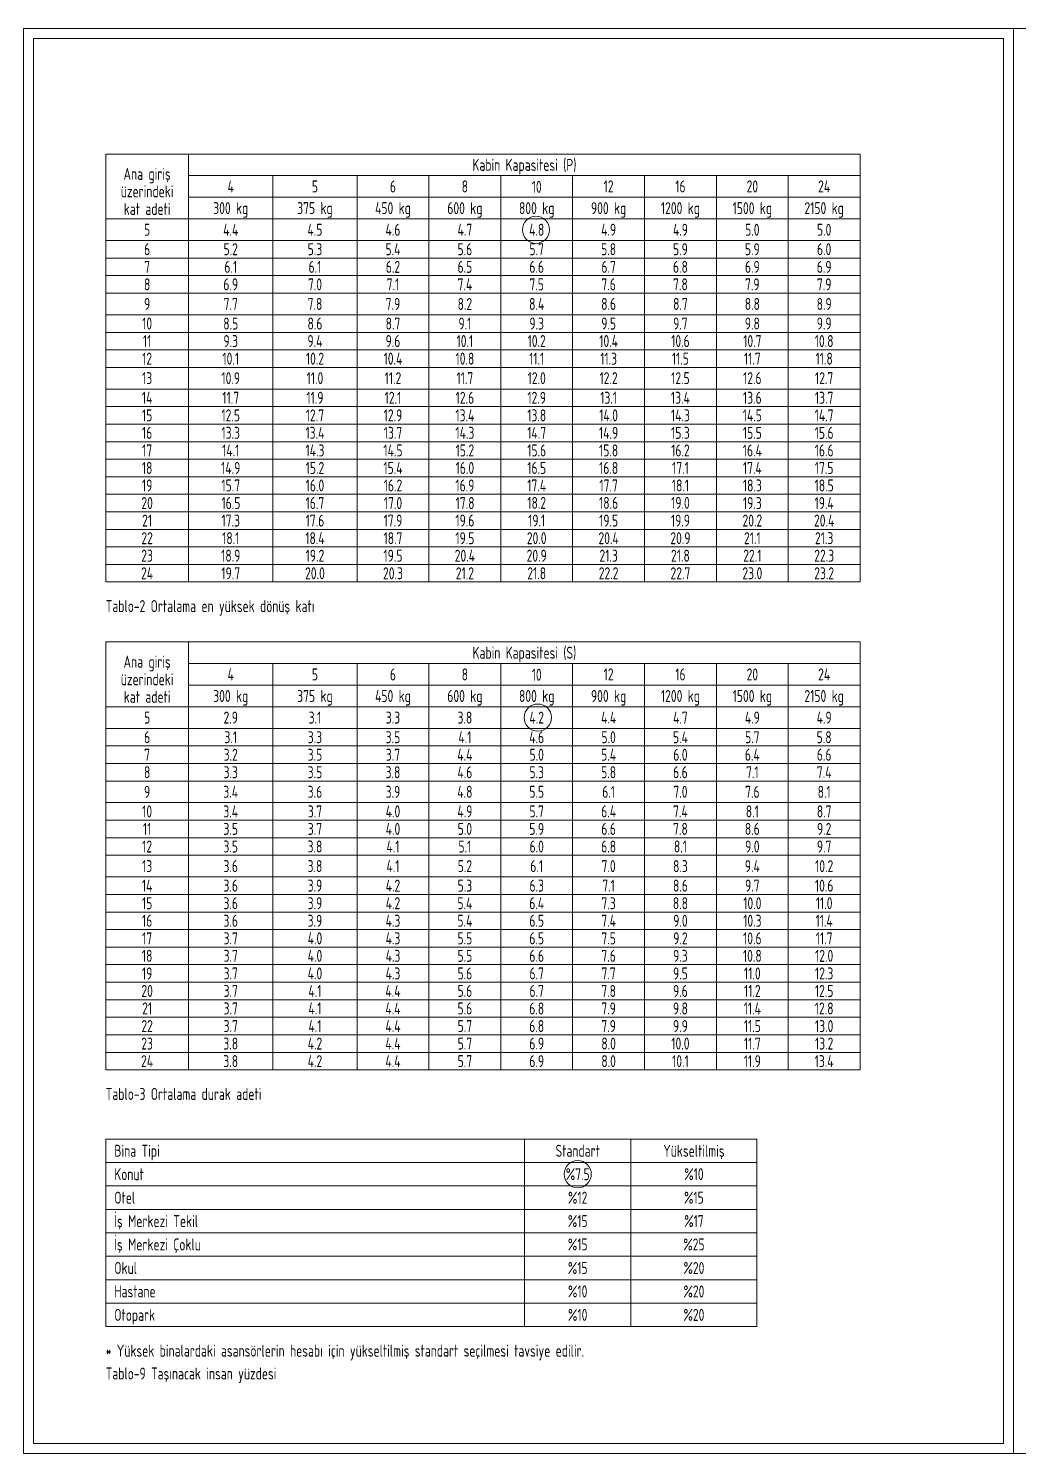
# Model space of a CAD drawing. Extents: x 190767 to 199252, y -247561 to -244711.
# Drawn here: x 194619 to 195609, y -246131 to -244711 of the extents above; entities that cross this region are included whole.
import ezdxf
from ezdxf.enums import TextEntityAlignment as Align

# ---------------------------------------------------------------- set-up
doc = ezdxf.new("R2010")
doc.units = 0
doc.header["$MEASUREMENT"] = 0
doc.layers.add('YAZI', color=7, linetype='CONTINUOUS')
doc.layers.add('YAZI1', color=240, linetype='CONTINUOUS')
doc.styles.add('style4', font='isocpeur.ttf', dxfattribs={"height": 8})

msp = doc.modelspace()

# ---------------------------------------------------------------- linework, layer by layer
at = {"layer": 'YAZI', "color": 2, "lineweight": 15}
for centre in [(195126.7, -244912.6), (195128.5, -245400.4), (195168.4, -245856.9)]:
    msp.add_circle(centre, 13.6, dxfattribs=at)
at = {"layer": 'YAZI1', "color": 2, "linetype": 'Continuous', "lineweight": 15}
for points in [[(194614.2, -246136.3), (195604.2, -246136.3), (195604.2, -244711.3), (194614.2, -244711.3)], [(194624.2, -246126.3), (195594.2, -246126.3), (195594.2, -244721.3), (194624.2, -244721.3)], [(195604.2, -246136.3), (196594.2, -246136.3), (196594.2, -244711.3), (195604.2, -244711.3)]]:
    msp.add_lwpolyline(points, close=True, dxfattribs=at)
for points in [[(194696.5, -244836.9), (195450.8, -244836.9), (195450.8, -245264.8)], [(194696.5, -244836.9), (194696.5, -245264.8), (195450.8, -245264.8)], [(194779.3, -244836.9), (194779.3, -245264.8)], [(194779.3, -244858.5), (195450.8, -244858.5)], [(194863.6, -244858.5), (194863.6, -245264.8)], [(194947.8, -244858.5), (194947.8, -245264.8)], [(195019.6, -244858.5), (195019.6, -245264.8)], [(195091.5, -244858.5), (195091.5, -245264.8)], [(195163.3, -244859.2), (195163.3, -245264.8)], [(195235.2, -244858.5), (195235.2, -245264.8)], [(195307.1, -244858.5), (195307.1, -245264.8)], [(195378.9, -244858.5), (195378.9, -245264.8)], [(194779.3, -244880.1), (195450.8, -244880.1)], [(194696.5, -244901.8), (195450.8, -244901.8)], [(194696.5, -244923.4), (195450.8, -244923.4)], [(194696.5, -244940.9), (195450.8, -244940.9)], [(194696.5, -244958.5), (195450.8, -244958.5)], [(194696.5, -244976), (195450.8, -244976)], [(194696.5, -244997.6), (195450.8, -244997.6)], [(194696.5, -245015.2), (195450.8, -245015.2)], [(194696.5, -245032.7), (195450.8, -245032.7)], [(194696.5, -245050.2), (195450.8, -245050.2)], [(194696.5, -245071.9), (195450.8, -245071.9)], [(194696.5, -245089.4), (195450.8, -245089.4)], [(194696.5, -245106.9), (195450.8, -245106.9)], [(194696.5, -245124.5), (195450.8, -245124.5)], [(194696.5, -245142), (195450.8, -245142)], [(194696.5, -245159.6), (195450.8, -245159.6)], [(194696.5, -245177.1), (195450.8, -245177.1)], [(194696.5, -245194.7), (195450.8, -245194.7)], [(194696.5, -245212.2), (195450.8, -245212.2)], [(194696.5, -245229.7), (195450.8, -245229.7)], [(194696.5, -245247.3), (195450.8, -245247.3)], [(194696.5, -245324.7), (195450.8, -245324.7), (195450.8, -245752.6)], [(194696.5, -245324.7), (194696.5, -245752.6), (195450.8, -245752.6)], [(194779.3, -245324.7), (194779.3, -245752.6)], [(194779.3, -245346.3), (195450.8, -245346.3)], [(194863.6, -245346.3), (194863.6, -245752.6)], [(194947.8, -245346.3), (194947.8, -245752.6)], [(195019.6, -245346.3), (195019.6, -245752.6)], [(195091.5, -245346.3), (195091.5, -245752.6)], [(195163.3, -245347), (195163.3, -245752.6)], [(195235.2, -245346.3), (195235.2, -245752.6)], [(195307.1, -245346.3), (195307.1, -245752.6)], [(195378.9, -245346.3), (195378.9, -245752.6)], [(194779.3, -245368), (195450.8, -245368)], [(194696.5, -245389.6), (195450.8, -245389.6)], [(194696.5, -245411.2), (195450.8, -245411.2)], [(194696.5, -245428.7), (195450.8, -245428.7)], [(194696.5, -245446.3), (195450.8, -245446.3)], [(194696.5, -245463.8), (195450.8, -245463.8)], [(194696.5, -245485.4), (195450.8, -245485.4)], [(194696.5, -245503), (195450.8, -245503)], [(194696.5, -245520.5), (195450.8, -245520.5)], [(194696.5, -245538.1), (195450.8, -245538.1)], [(194696.5, -245559.7), (195450.8, -245559.7)], [(194696.5, -245577.2), (195450.8, -245577.2)], [(194696.5, -245594.8), (195450.8, -245594.8)], [(194696.5, -245612.3), (195450.8, -245612.3)], [(194696.5, -245629.8), (195450.8, -245629.8)], [(194696.5, -245647.4), (195450.8, -245647.4)], [(194696.5, -245664.9), (195450.8, -245664.9)], [(194696.5, -245682.5), (195450.8, -245682.5)], [(194696.5, -245700), (195450.8, -245700)], [(194696.5, -245717.6), (195450.8, -245717.6)], [(194696.5, -245735.1), (195450.8, -245735.1)], [(195347.6, -245821.8), (194696.5, -245821.8), (194696.5, -246009.3)], [(195115.1, -245821.8), (195115.1, -246009.3)], [(195221.6, -245821.8), (195221.6, -246009.3)], [(195347.6, -245821.8), (195347.6, -246009.3)], [(194696.5, -245845.2), (195347.6, -245845.2)], [(194696.5, -245868.6), (195347.6, -245868.6)], [(194696.5, -245892.1), (195347.6, -245892.1)], [(194696.5, -245915.5), (195347.6, -245915.5)], [(194696.5, -245939), (195347.6, -245939)], [(194696.5, -245962.4), (195347.6, -245962.4)], [(194696.5, -245985.8), (195347.6, -245985.8)], [(194696.5, -246009.3), (195347.6, -246009.3)]]:
    msp.add_lwpolyline(points, dxfattribs=at)

# ---------------------------------------------------------------- texts
at = {"layer": 'YAZI1', "color": 2, "linetype": 'Continuous', "lineweight": 15, "style": 'style4', "width": 0.7}
for s, p in [('Kabin Kapasitesi (P)', (195115.1, -244847.7)), ('Ana giriş', (194737.9, -244856.7)), ('4', (194821.5, -244869.3)), ('5', (194905.7, -244869.3)), ('6', (194983.7, -244869.3)), ('8', (195055.6, -244869.3)), ('10', (195127.4, -244869.7)), ('12', (195199.3, -244869.3)), ('16', (195271.1, -244869.3)), ('20', (195343, -244869.3)), ('24', (195414.8, -244869.3)), ('üzerindeki', (194737.9, -244874.2)), ('kat adeti', (194737.9, -244891.8)), ('300 kg', (194821.5, -244891)), ('375 kg', (194905.7, -244891)), ('450 kg', (194983.7, -244891)), ('600 kg', (195055.6, -244891)), ('800 kg', (195127.4, -244891)), ('900 kg', (195199.3, -244891)), ('1200 kg', (195271.1, -244891)), ('1500 kg', (195343, -244891)), ('2150 kg', (195414.8, -244891)), ('5', (194737.9, -244912.6)), ('4.4', (194821.5, -244912.6)), ('4.5', (194905.7, -244912.6)), ('4.6', (194983.7, -244912.6)), ('4.7', (195055.6, -244912.6)), ('4.8', (195127.4, -244912.6)), ('4.9', (195199.3, -244912.6)), ('4.9', (195271.1, -244912.6)), ('5.0', (195343, -244912.6)), ('5.0', (195414.8, -244912.6)), ('6', (194737.9, -244932.1)), ('5.2', (194821.5, -244932.1)), ('5.3', (194905.7, -244932.1)), ('5.4', (194983.7, -244932.1)), ('5.6', (195055.6, -244932.1)), ('5.7', (195127.4, -244932.1)), ('5.8', (195199.3, -244932.1)), ('5.9', (195271.1, -244932.1)), ('5.9', (195343, -244932.1)), ('6.0', (195414.8, -244932.1)), ('7', (194737.9, -244949.7)), ('6.1', (194821.5, -244949.7)), ('6.1', (194905.7, -244949.7)), ('6.2', (194983.7, -244949.7)), ('6.5', (195055.6, -244949.7)), ('6.6', (195127.4, -244949.7)), ('6.7', (195199.3, -244949.7)), ('6.8', (195271.1, -244949.7)), ('6.9', (195343, -244949.7)), ('6.9', (195414.8, -244949.7)), ('8', (194737.9, -244967.2)), ('6.9', (194821.5, -244967.2)), ('7.0', (194905.7, -244967.2)), ('7.1', (194983.7, -244967.2)), ('7.4', (195055.6, -244967.2)), ('7.5', (195127.4, -244967.2)), ('7.6', (195199.3, -244967.2)), ('7.8', (195271.1, -244967.2)), ('7.9', (195343, -244967.2)), ('7.9', (195414.8, -244967.2)), ('9', (194737.9, -244986.8)), ('7.7', (194821.5, -244986.8)), ('7.8', (194905.7, -244986.8)), ('7.9', (194983.7, -244986.8)), ('8.2', (195055.6, -244986.8)), ('8.4', (195127.4, -244986.8)), ('8.6', (195199.3, -244986.8)), ('8.7', (195271.1, -244986.8)), ('8.8', (195343, -244986.8)), ('8.9', (195414.8, -244986.8)), ('10', (194737.9, -245006.4)), ('8.5', (194821.5, -245006.4)), ('8.6', (194905.7, -245006.4)), ('8.7', (194983.7, -245006.4)), ('9.1', (195055.6, -245006.4)), ('9.3', (195127.4, -245006.4)), ('9.5', (195199.3, -245006.4)), ('9.7', (195271.1, -245006.4)), ('9.8', (195343, -245006.4)), ('9.9', (195414.8, -245006.4)), ('11', (194737.9, -245023.9)), ('9.3', (194821.5, -245023.9)), ('9.4', (194905.7, -245023.9)), ('9.6', (194983.7, -245023.9)), ('10.1', (195055.6, -245023.9)), ('10.2', (195127.4, -245023.9)), ('10.4', (195199.3, -245023.9)), ('10.6', (195271.1, -245023.9)), ('10.7', (195343, -245023.9)), ('10.8', (195414.8, -245023.9)), ('12', (194737.9, -245041.5)), ('10.1', (194821.5, -245041.5)), ('10.2', (194905.7, -245041.5)), ('10.4', (194983.7, -245041.5)), ('10.8', (195055.6, -245041.5)), ('11.1', (195127.4, -245041.5)), ('11.3', (195199.3, -245041.5)), ('11.5', (195271.1, -245041.5)), ('11.7', (195343, -245041.5)), ('11.8', (195414.8, -245041.5)), ('13', (194737.9, -245061)), ('10.9', (194821.5, -245061)), ('11.0', (194905.7, -245061)), ('11.2', (194983.7, -245061)), ('11.7', (195055.6, -245061)), ('12.0', (195127.4, -245061)), ('12.2', (195199.3, -245061)), ('12.5', (195271.1, -245061)), ('12.6', (195343, -245061)), ('12.7', (195414.8, -245061)), ('14', (194737.9, -245080.6)), ('11.7', (194821.5, -245080.6)), ('11.9', (194905.7, -245080.6)), ('12.1', (194983.7, -245080.6)), ('12.6', (195055.6, -245080.6)), ('12.9', (195127.4, -245080.6)), ('13.1', (195199.3, -245080.6)), ('13.4', (195271.1, -245080.6)), ('13.6', (195343, -245080.6)), ('13.7', (195414.8, -245080.6)), ('15', (194737.9, -245098.2)), ('12.5', (194821.5, -245098.2)), ('12.7', (194905.7, -245098.2)), ('12.9', (194983.7, -245098.2)), ('13.4', (195055.6, -245098.2)), ('13.8', (195127.4, -245098.2)), ('14.0', (195199.3, -245098.2)), ('14.3', (195271.1, -245098.2)), ('14.5', (195343, -245098.2)), ('14.7', (195414.8, -245098.2)), ('16', (194737.9, -245115.7)), ('13.3', (194821.5, -245115.7)), ('13.4', (194905.7, -245115.7)), ('13.7', (194983.7, -245115.7)), ('14.3', (195055.6, -245115.7)), ('14.7', (195127.4, -245115.7)), ('14.9', (195199.3, -245115.7)), ('15.3', (195271.1, -245115.7)), ('15.5', (195343, -245115.7)), ('15.6', (195414.8, -245115.7)), ('17', (194737.9, -245133.3)), ('14.1', (194821.5, -245133.3)), ('14.3', (194905.7, -245133.3)), ('14.5', (194983.7, -245133.3)), ('15.2', (195055.6, -245133.3)), ('15.6', (195127.4, -245133.3)), ('15.8', (195199.3, -245133.3)), ('16.2', (195271.1, -245133.3)), ('16.4', (195343, -245133.3)), ('16.6', (195414.8, -245133.3)), ('18', (194737.9, -245150.8)), ('14.9', (194821.5, -245150.8)), ('15.2', (194905.7, -245150.8)), ('15.4', (194983.7, -245150.8)), ('16.0', (195055.6, -245150.8)), ('16.5', (195127.4, -245150.8)), ('16.8', (195199.3, -245150.8)), ('17.1', (195271.1, -245150.8)), ('17.4', (195343, -245150.8)), ('17.5', (195414.8, -245150.8)), ('19', (194737.9, -245168.3)), ('15.7', (194821.5, -245168.3)), ('16.0', (194905.7, -245168.3)), ('16.2', (194983.7, -245168.3)), ('16.9', (195055.6, -245168.3)), ('17.4', (195127.4, -245168.3)), ('17.7', (195199.3, -245168.3)), ('18.1', (195271.1, -245168.3)), ('18.3', (195343, -245168.3)), ('18.5', (195414.8, -245168.3)), ('20', (194737.9, -245185.9)), ('16.5', (194821.7, -245185.9)), ('16.7', (194905.7, -245185.9)), ('17.0', (194983.7, -245185.9)), ('17.8', (195055.8, -245185.9)), ('18.2', (195127.4, -245185.7)), ('18.6', (195199.3, -245185.7)), ('19.0', (195271.1, -245185.7)), ('19.3', (195343, -245185.9)), ('19.4', (195414.8, -245185.9)), ('21', (194737.9, -245203.4)), ('17.3', (194821.5, -245203.4)), ('17.6', (194905.7, -245203.4)), ('17.9', (194983.7, -245203.4)), ('19.6', (195055.6, -245203.4)), ('19.1', (195127.4, -245203.4)), ('19.5', (195199.3, -245203.4)), ('19.9', (195271.1, -245203.4)), ('20.2', (195343, -245203.4)), ('20.4', (195414.8, -245203.4)), ('22', (194737.9, -245221)), ('18.1', (194821.5, -245221)), ('18.4', (194905.7, -245221)), ('18.7', (194983.7, -245221)), ('19.5', (195055.6, -245221)), ('20.0', (195127.4, -245221)), ('20.4', (195199.3, -245221)), ('20.9', (195271.1, -245221)), ('21.1', (195343, -245221)), ('21.3', (195414.8, -245221)), ('23', (194737.9, -245238.5)), ('18.9', (194821.5, -245238.5)), ('19.2', (194905.7, -245238.5)), ('19.5', (194983.7, -245238.5)), ('20.4', (195055.6, -245238.5)), ('20.9', (195127.4, -245238.5)), ('21.3', (195199.3, -245238.5)), ('21.8', (195271.1, -245238.5)), ('22.1', (195343, -245238.5)), ('22.3', (195414.8, -245238.5)), ('24', (194737.9, -245256.1)), ('19.7', (194821.5, -245256.1)), ('20.0', (194905.7, -245256.1)), ('20.3', (194983.7, -245256.1)), ('21.2', (195055.6, -245256.1)), ('21.8', (195127.4, -245256.1)), ('22.2', (195199.3, -245256.1)), ('22.7', (195271.1, -245256.1)), ('23.0', (195343, -245256.1)), ('23.2', (195414.8, -245256.1)), ('Kabin Kapasitesi (S)', (195115.1, -245335.5)), ('Ana giriş', (194737.9, -245344.5)), ('üzerindeki', (194737.9, -245362.1)), ('4', (194821.5, -245357.2)), ('5', (194905.7, -245357.2)), ('6', (194983.7, -245357.2)), ('8', (195055.6, -245357.2)), ('10', (195127.4, -245357.5)), ('12', (195199.3, -245357.2)), ('16', (195271.1, -245357.2)), ('20', (195343, -245357.2)), ('24', (195414.8, -245357.2)), ('kat adeti', (194737.9, -245379.6)), ('300 kg', (194821.5, -245378.8)), ('375 kg', (194905.7, -245378.8)), ('450 kg', (194983.7, -245378.8)), ('600 kg', (195055.6, -245378.8)), ('800 kg', (195127.4, -245378.8)), ('900 kg', (195199.3, -245378.8)), ('1200 kg', (195271.1, -245378.8)), ('1500 kg', (195343, -245378.8)), ('2150 kg', (195414.8, -245378.8)), ('5', (194737.9, -245400.4)), ('2.9', (194821.5, -245400.4)), ('3.1', (194905.7, -245400.4)), ('3.3', (194983.7, -245400.4)), ('3.8', (195055.6, -245400.4)), ('4.2', (195127.4, -245400.4)), ('4.4', (195199.3, -245400.4)), ('4.7', (195271.1, -245400.4)), ('4.9', (195343, -245400.4)), ('4.9', (195414.8, -245400.4)), ('6', (194737.9, -245420)), ('3.1', (194821.5, -245420)), ('3.3', (194905.7, -245420)), ('3.5', (194983.7, -245420)), ('4.1', (195055.6, -245420)), ('4.6', (195127.4, -245420)), ('5.0', (195199.3, -245420)), ('5.4', (195271.1, -245420)), ('5.7', (195343, -245420)), ('5.8', (195414.8, -245420)), ('7', (194737.9, -245437.5)), ('3.2', (194821.5, -245437.5)), ('3.5', (194905.7, -245437.5)), ('3.7', (194983.7, -245437.5)), ('4.4', (195055.6, -245437.5)), ('5.0', (195127.4, -245437.5)), ('5.4', (195199.3, -245437.5)), ('6.0', (195271.1, -245437.5)), ('6.4', (195343, -245437.5)), ('6.6', (195414.8, -245437.5)), ('8', (194737.9, -245455)), ('3.3', (194821.5, -245455)), ('3.5', (194905.7, -245455)), ('3.8', (194983.7, -245455)), ('4.6', (195055.6, -245455)), ('5.3', (195127.4, -245455)), ('5.8', (195199.3, -245455)), ('6.6', (195271.1, -245455)), ('7.1', (195343, -245455)), ('7.4', (195414.8, -245455)), ('9', (194737.9, -245474.6)), ('3.4', (194821.5, -245474.6)), ('3.6', (194905.7, -245474.6)), ('3.9', (194983.7, -245474.6)), ('4.8', (195055.6, -245474.6)), ('5.5', (195127.4, -245474.6)), ('6.1', (195199.3, -245474.6)), ('7.0', (195271.1, -245474.6)), ('7.6', (195343, -245474.6)), ('8.1', (195414.8, -245474.6)), ('10', (194737.9, -245494.2)), ('3.4', (194821.5, -245494.2)), ('3.7', (194905.7, -245494.2)), ('4.0', (194983.7, -245494.2)), ('4.9', (195055.6, -245494.2)), ('5.7', (195127.4, -245494.2)), ('6.4', (195199.3, -245494.2)), ('7.4', (195271.1, -245494.2)), ('8.1', (195343, -245494.2)), ('8.7', (195414.8, -245494.2)), ('11', (194737.9, -245511.7)), ('3.5', (194821.5, -245511.7)), ('3.7', (194905.7, -245511.7)), ('4.0', (194983.7, -245511.7)), ('5.0', (195055.6, -245511.7)), ('5.9', (195127.4, -245511.7)), ('6.6', (195199.3, -245511.7)), ('7.8', (195271.1, -245511.7)), ('8.6', (195343, -245511.7)), ('9.2', (195414.8, -245511.7)), ('12', (194737.9, -245529.3)), ('3.5', (194821.5, -245529.3)), ('3.8', (194905.7, -245529.3)), ('4.1', (194983.7, -245529.3)), ('5.1', (195055.6, -245529.3)), ('6.0', (195127.4, -245529.3)), ('6.8', (195199.3, -245529.3)), ('8.1', (195271.1, -245529.3)), ('9.0', (195343, -245529.3)), ('9.7', (195414.8, -245529.3)), ('13', (194737.9, -245548.9)), ('3.6', (194821.5, -245548.9)), ('3.8', (194905.7, -245548.9)), ('4.1', (194983.7, -245548.9)), ('5.2', (195055.6, -245548.9)), ('6.1', (195127.4, -245548.9)), ('7.0', (195199.3, -245548.9)), ('8.3', (195271.1, -245548.9)), ('9.4', (195343, -245548.9)), ('10.2', (195414.8, -245548.9)), ('14', (194737.9, -245568.4)), ('3.6', (194821.5, -245568.4)), ('3.9', (194905.7, -245568.4)), ('4.2', (194983.7, -245568.4)), ('5.3', (195055.6, -245568.4)), ('6.3', (195127.4, -245568.4)), ('7.1', (195199.3, -245568.4)), ('8.6', (195271.1, -245568.4)), ('9.7', (195343, -245568.4)), ('10.6', (195414.8, -245568.4)), ('15', (194737.9, -245586)), ('3.6', (194821.5, -245586)), ('3.9', (194905.7, -245586)), ('4.2', (194983.7, -245586)), ('5.4', (195055.6, -245586)), ('6.4', (195127.4, -245586)), ('7.3', (195199.3, -245586)), ('8.8', (195271.1, -245586)), ('10.0', (195343, -245586)), ('11.0', (195414.8, -245586)), ('16', (194737.9, -245603.5)), ('3.6', (194821.5, -245603.5)), ('3.9', (194905.7, -245603.5)), ('4.3', (194983.7, -245603.5)), ('5.4', (195055.6, -245603.5)), ('6.5', (195127.4, -245603.5)), ('7.4', (195199.3, -245603.5)), ('9.0', (195271.1, -245603.5)), ('10.3', (195343, -245603.5)), ('11.4', (195414.8, -245603.5)), ('17', (194737.9, -245621.1)), ('3.7', (194821.5, -245621.1)), ('4.0', (194905.7, -245621.1)), ('4.3', (194983.7, -245621.1)), ('5.5', (195055.6, -245621.1)), ('6.5', (195127.4, -245621.1)), ('7.5', (195199.3, -245621.1)), ('9.2', (195271.1, -245621.1)), ('10.6', (195343, -245621.1)), ('11.7', (195414.8, -245621.1)), ('18', (194737.9, -245638.6)), ('3.7', (194821.5, -245638.6)), ('4.0', (194905.7, -245638.6)), ('4.3', (194983.7, -245638.6)), ('5.5', (195055.6, -245638.6)), ('6.6', (195127.4, -245638.6)), ('7.6', (195199.3, -245638.6)), ('9.3', (195271.1, -245638.6)), ('10.8', (195343, -245638.6)), ('12.0', (195414.8, -245638.6)), ('19', (194737.9, -245656.2)), ('3.7', (194821.5, -245656.2)), ('4.0', (194905.7, -245656.2)), ('4.3', (194983.7, -245656.2)), ('5.6', (195055.6, -245656.2)), ('6.7', (195127.4, -245656.2)), ('7.7', (195199.3, -245656.2)), ('9.5', (195271.1, -245656.2)), ('11.0', (195343, -245656.2)), ('12.3', (195414.8, -245656.2)), ('20', (194737.9, -245673.7)), ('3.7', (194821.5, -245673.7)), ('4.1', (194905.7, -245673.7)), ('4.4', (194983.7, -245673.7)), ('5.6', (195055.6, -245673.7)), ('6.7', (195127.4, -245673.7)), ('7.8', (195199.3, -245673.7)), ('9.6', (195271.1, -245673.7)), ('11.2', (195343, -245673.7)), ('12.5', (195414.8, -245673.7)), ('21', (194737.9, -245691.2)), ('3.7', (194821.5, -245691.2)), ('4.1', (194905.7, -245691.2)), ('4.4', (194983.7, -245691.2)), ('5.6', (195055.6, -245691.2)), ('6.8', (195127.4, -245691.2)), ('7.9', (195199.3, -245691.2)), ('9.8', (195271.1, -245691.2)), ('11.4', (195343, -245691.2)), ('12.8', (195414.8, -245691.2)), ('22', (194737.9, -245708.8)), ('3.7', (194821.5, -245708.8)), ('4.1', (194905.7, -245708.8)), ('4.4', (194983.7, -245708.8)), ('5.7', (195055.6, -245708.8)), ('6.8', (195127.4, -245708.8)), ('7.9', (195199.3, -245708.8)), ('9.9', (195271.1, -245708.8)), ('11.5', (195343, -245708.8)), ('13.0', (195414.8, -245708.8)), ('23', (194737.9, -245726.3)), ('3.8', (194821.5, -245726.3)), ('4.2', (194905.7, -245726.3)), ('4.4', (194983.7, -245726.3)), ('5.7', (195055.6, -245726.3)), ('6.9', (195127.4, -245726.3)), ('8.0', (195199.3, -245726.3)), ('10.0', (195271.1, -245726.3)), ('11.7', (195343, -245726.3)), ('13.2', (195414.8, -245726.3)), ('24', (194737.9, -245743.9)), ('3.8', (194821.5, -245743.9)), ('4.2', (194905.7, -245743.9)), ('4.4', (194983.7, -245743.9)), ('5.7', (195055.6, -245743.9)), ('6.9', (195127.4, -245743.9)), ('8.0', (195199.3, -245743.9)), ('10.1', (195271.1, -245743.9)), ('11.9', (195343, -245743.9)), ('13.4', (195414.8, -245743.9)), ('Standart', (195168.4, -245833.5)), ('Yükseltilmiş', (195284.6, -245833.5)), ('%7.5', (195168.4, -245856.9)), ('%10', (195284.6, -245856.9)), ('%12', (195168.4, -245880.4)), ('%15', (195284.6, -245880.4)), ('%15', (195168.4, -245903.8)), ('%17', (195284.6, -245903.8)), ('%15', (195168.4, -245927.2)), ('%25', (195284.6, -245927.2)), ('%15', (195168.4, -245950.7)), ('%20', (195284.6, -245950.7)), ('%10', (195168.4, -245974.1)), ('%20', (195284.6, -245974.1)), ('%10', (195168.4, -245997.6)), ('%20', (195284.6, -245997.6))]:
    msp.add_text(s, height=12, dxfattribs=at).set_placement(p, align=Align.MIDDLE_CENTER)
for s, p in [('Tablo-2 Ortalama en yüksek dönüş katı', (194696.5, -245288.9)), ('Tablo-3 Ortalama durak adeti', (194696.5, -245776.7)), ('Bina Tipi', (194705.1, -245833.5)), ('Konut', (194705.1, -245856.9)), ('Otel', (194705.1, -245880.4)), ('İş Merkezi Tekil', (194705.1, -245903.8)), ('İş Merkezi Çoklu', (194705.1, -245927.2)), ('Okul', (194705.1, -245950.7)), ('Hastane', (194705.1, -245974.1)), ('Otopark', (194705.1, -245997.6)), ('* Yüksek binalardaki asansörlerin hesabı için yükseltilmiş standart seçilmesi tavsiye edilir.', (194696.5, -246033.4)), ('Tablo-9 Taşınacak insan yüzdesi', (194696.5, -246056.2))]:
    msp.add_text(s, height=12, dxfattribs=at).set_placement(p, align=Align.MIDDLE_LEFT)

doc.saveas('drawing.dxf')
